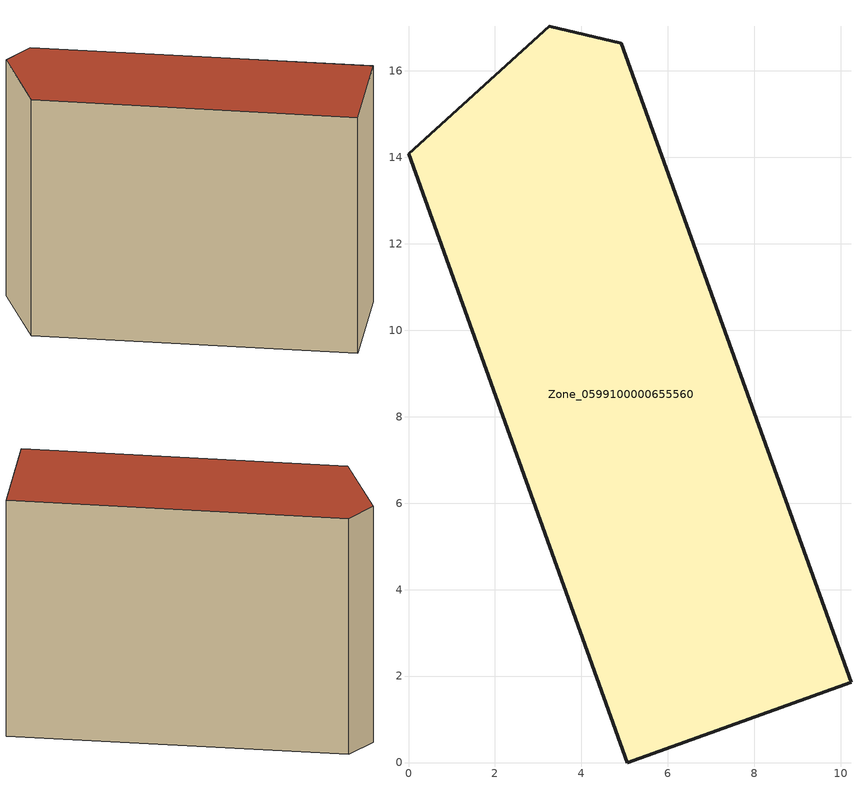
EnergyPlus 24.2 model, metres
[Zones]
Zone_0599100000655560
 floor ground (C_G): 5.06,0 0,14.08 3.26,17.03 4.92,16.64 10.23,1.86 z0.2
 wall outside (C_F): 0,14.08 5.06,0 10.23,1.86 4.92,16.64 3.26,17.03 0,14.08 z0.2:12.08
 roof outside (C_R): 10.23,1.86 4.92,16.64 3.26,17.03 0,14.08 5.06,0 z12.08
[BUILDING]
Pand.0599100000655560: North Axis=0; Terrain=City; Loads Convergence Tolerance Value=0.04; Temperature Convergence Tolerance Value=0.4; Solar Distribution=FullExterior; Maximum Number of Warmup Days=25; Minimum Number of Warmup Days=1
[Site:Location]
Rotterdam.The.Hague.AP_ZH_NLD Design_Conditions: Latitude=51.96; Longitude=4.45; Time Zone=1; Elevation=-4.5
[SITE:GROUNDTEMPERATURE:BUILDINGSURFACE]
18, 18, 18, 18, 18, 18, 18, 18, 18, 18, 18, 18
[MATERIAL] Thermal Absorptance=0.9; Solar Absorptance=0.7; Visible Absorptance=0.7
Name | Roughness | Thickness | Conductivity | Density | Specific Heat
G.TI.1992-2005 | MediumSmooth | 0.15 | 0.06 | 540 | 1210
F.TI.1992-2005 | Rough | 0.3 | 0.12 | 1920 | 840
R.TI.1992-2005 | MediumRough | 0.2 | 0.08 | 1500 | 1000
[CONSTRUCTION]
C_G: G.TI.1992-2005
C_F: F.TI.1992-2005
C_R: R.TI.1992-2005
[ZONE]
Zone_0599100000655560: Type=1; Multiplier=1; Ceiling Height=Autocalculate; Volume=Autocalculate; Floor Area=autocalculate; Part of Total Floor Area=Yes
[ZONEINFILTRATION:DESIGNFLOWRATE]
Infil_Zone_0599100000655560: Zone or ZoneList or Space or SpaceList=Zone_0599100000655560; Schedule=AlwaysOn; Design Flow Rate Calculation Method=Flow/Area; Flow Rate per Floor Area=0.0015; Constant Term Coefficient=1; Temperature Term Coefficient=0; Velocity Term Coefficient=0; Velocity Squared Term Coefficient=0
[HVACTEMPLATE:ZONE:IDEALLOADSAIRSYSTEM]
Zone_0599100000655560: Maximum Heating Supply Air Temperature=50; Minimum Cooling Supply Air Temperature=13; Maximum Heating Supply Air Humidity Ratio=0.0156; Minimum Cooling Supply Air Humidity Ratio=0.0077; Heating Limit=NoLimit; Cooling Limit=NoLimit; Dehumidification Control Type=ConstantSensibleHeatRatio; Cooling Sensible Heat Ratio=0.7; Dehumidification Setpoint=60; Humidification Control Type=None; Humidification Setpoint=30; Outdoor Air Method=None; Outdoor Air Flow Rate per Person=0.00944; Outdoor Air Flow Rate per Zone Floor Area=0; Outdoor Air Flow Rate per Zone=0; Demand Controlled Ventilation Type=None; Outdoor Air Economizer Type=NoEconomizer; Heat Recovery Type=None; Sensible Heat Recovery Effectiveness=0.7; Latent Heat Recovery Effectiveness=0.65
[ZONECONTROL:THERMOSTAT]
ThermostatControl_Zone_0599100000655560: Zone or ZoneList=Zone_0599100000655560; Control Type Schedule=DualSetpointControlType; Control 1=Thermostat_Zone_0599100000655560; Temperature Difference Between Cutout And Setpoint=0
[THERMOSTATSETPOINT:DUALSETPOINT]
Thermostat_Zone_0599100000655560: Heating Setpoint Temperature Schedule=HeatingSetpoint_Zone_0599100000655560; Cooling Setpoint Temperature Schedule=CoolingSetpoint_Zone_0599100000655560
[SCHEDULE:COMPACT]
HeatingSetpoint_Zone_0599100000655560: Through: 12/31, For: AllDays, Until: 24:00, 21
CoolingSetpoint_Zone_0599100000655560: Through: 12/31, For: AllDays, Until: 24:00, 24
DualSetpointControlType: Through: 12/31, For: AllDays, Until: 24:00, 4
AlwaysOn: Through: 12/31, For: AllDays, Until: 24:00, 1
